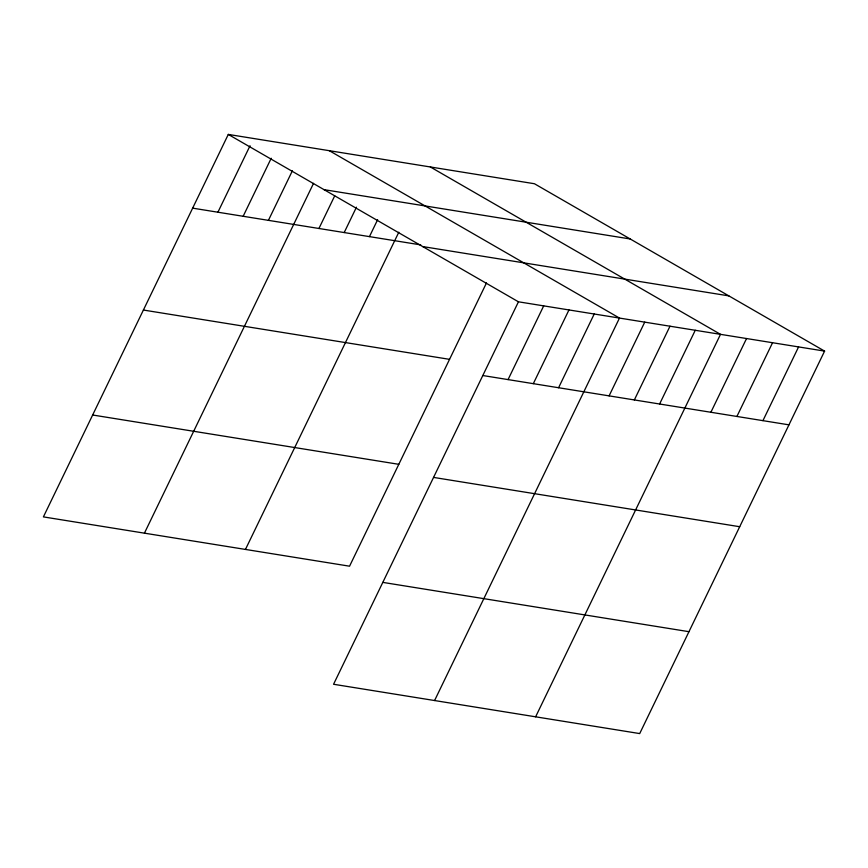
<?xml version="1.0" encoding="UTF-8"?>
<svg xmlns="http://www.w3.org/2000/svg" width="868" height="868" viewBox="0 0 868 868"><rect width="100%" height="100%" fill="white"/><g stroke="black" fill="none" stroke-linecap="round" stroke-linejoin="round"><path stroke-width="1.3" d="M824.6 351.106L518.446 301.804L333.562 684.266L639.705 733.579L824.6 351.106L534.438 183.734L228.295 134.421L43.4 516.894L349.554 566.196L486.481 282.935M217.911 212.215L250.038 145.748M243.159 216.284L271.207 158.269M268.418 220.353L292.375 170.801M144.424 533.158L313.543 183.332M318.936 228.49L334.712 195.853M344.195 232.559L356.466 207.181M369.453 236.628L377.634 219.702M245.46 549.433L398.803 232.233M508.062 379.598L543.704 305.872M533.321 383.667L568.963 309.941M558.58 387.736L594.222 314.01M434.586 700.541L619.481 318.068L329.319 150.696M609.097 395.873L644.74 322.136M634.356 399.931L669.998 326.205M659.615 404L695.257 330.274M535.621 716.805L720.505 334.343L430.354 166.971M710.892 412.267L746.534 338.542M736.91 416.456L772.553 342.73M762.939 420.644L798.582 346.918M324.046 189.658L630.19 238.971M192.653 208.146L420.73 244.884M422.694 246.566L728.849 295.879M143.394 310.039L449.548 359.341M482.814 375.529L788.958 424.843M92.648 415.002L398.803 464.315M433.555 477.411L739.71 526.724M382.81 582.385L688.964 631.687M228.295 134.421L518.446 301.804"/></g></svg>
